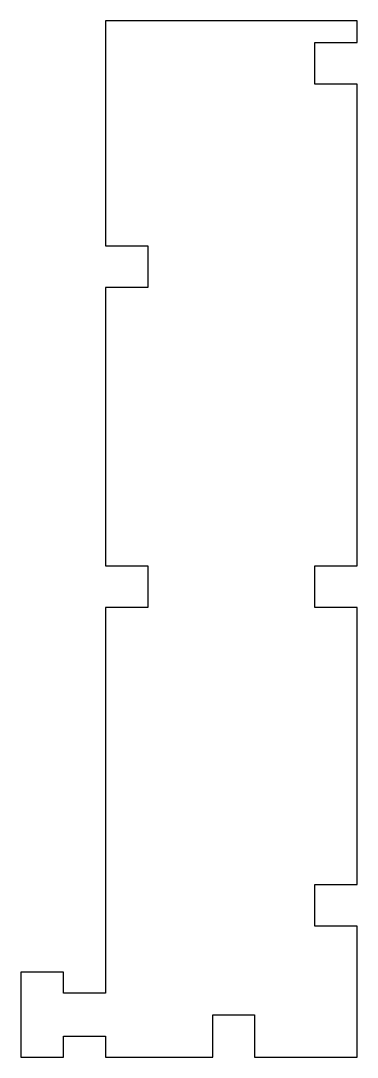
# Model space of a CAD drawing. Header units: millimetres. Extents: x -15.9 to 15.9, y -49 to 49.
import ezdxf

# ---------------------------------------------------------------- set-up
doc = ezdxf.new("R2010")
doc.units = ezdxf.units.MM
doc.layers.get('0').update_dxf_attribs({"linetype": 'CONTINUOUS'})

msp = doc.modelspace()

# ---------------------------------------------------------------- linework, layer by layer
for p, q in [((15.905, 49.005), (-7.905, 49.005)), ((-7.905, 49.005), (-7.905, 27.718)), ((15.905, 46.955), (15.905, 49.005)), ((11.905, 43.005), (11.905, 46.955)), ((11.905, 46.955), (15.905, 46.955)), ((15.905, 43.005), (11.905, 43.005)), ((15.905, -2.539), (15.905, 43.005)), ((-7.905, 27.718), (-3.905, 27.718)), ((-3.905, 27.718), (-3.905, 23.768)), ((-3.905, 23.768), (-7.905, 23.768)), ((-7.905, 23.768), (-7.905, -2.539)), ((-7.905, -2.539), (-3.905, -2.539)), ((-3.905, -2.539), (-3.905, -6.489)), ((11.905, -6.489), (11.905, -2.539)), ((11.905, -2.539), (15.905, -2.539)), ((-3.905, -6.489), (-7.905, -6.489)), ((-7.905, -6.489), (-7.905, -42.955)), ((15.905, -6.489), (11.905, -6.489)), ((15.905, -32.673), (15.905, -6.489)), ((11.905, -36.623), (11.905, -32.673)), ((11.905, -32.673), (15.905, -32.673)), ((15.905, -36.623), (11.905, -36.623)), ((15.905, -49.005), (15.905, -36.623)), ((-11.855, -40.955), (-15.905, -40.955)), ((-15.905, -40.955), (-15.905, -49.005)), ((-11.855, -42.955), (-11.855, -40.955)), ((-7.905, -42.955), (-11.855, -42.955)), ((2.243, -45.005), (6.193, -45.005)), ((2.243, -49.005), (2.243, -45.005)), ((6.193, -45.005), (6.193, -49.005)), ((-11.855, -49.005), (-11.855, -47.005)), ((-11.855, -47.005), (-7.905, -47.005)), ((-7.905, -47.005), (-7.905, -49.005)), ((-15.905, -49.005), (-11.855, -49.005)), ((-7.905, -49.005), (2.243, -49.005)), ((6.193, -49.005), (15.905, -49.005))]:
    msp.add_line(p, q)

doc.saveas('drawing.dxf')
